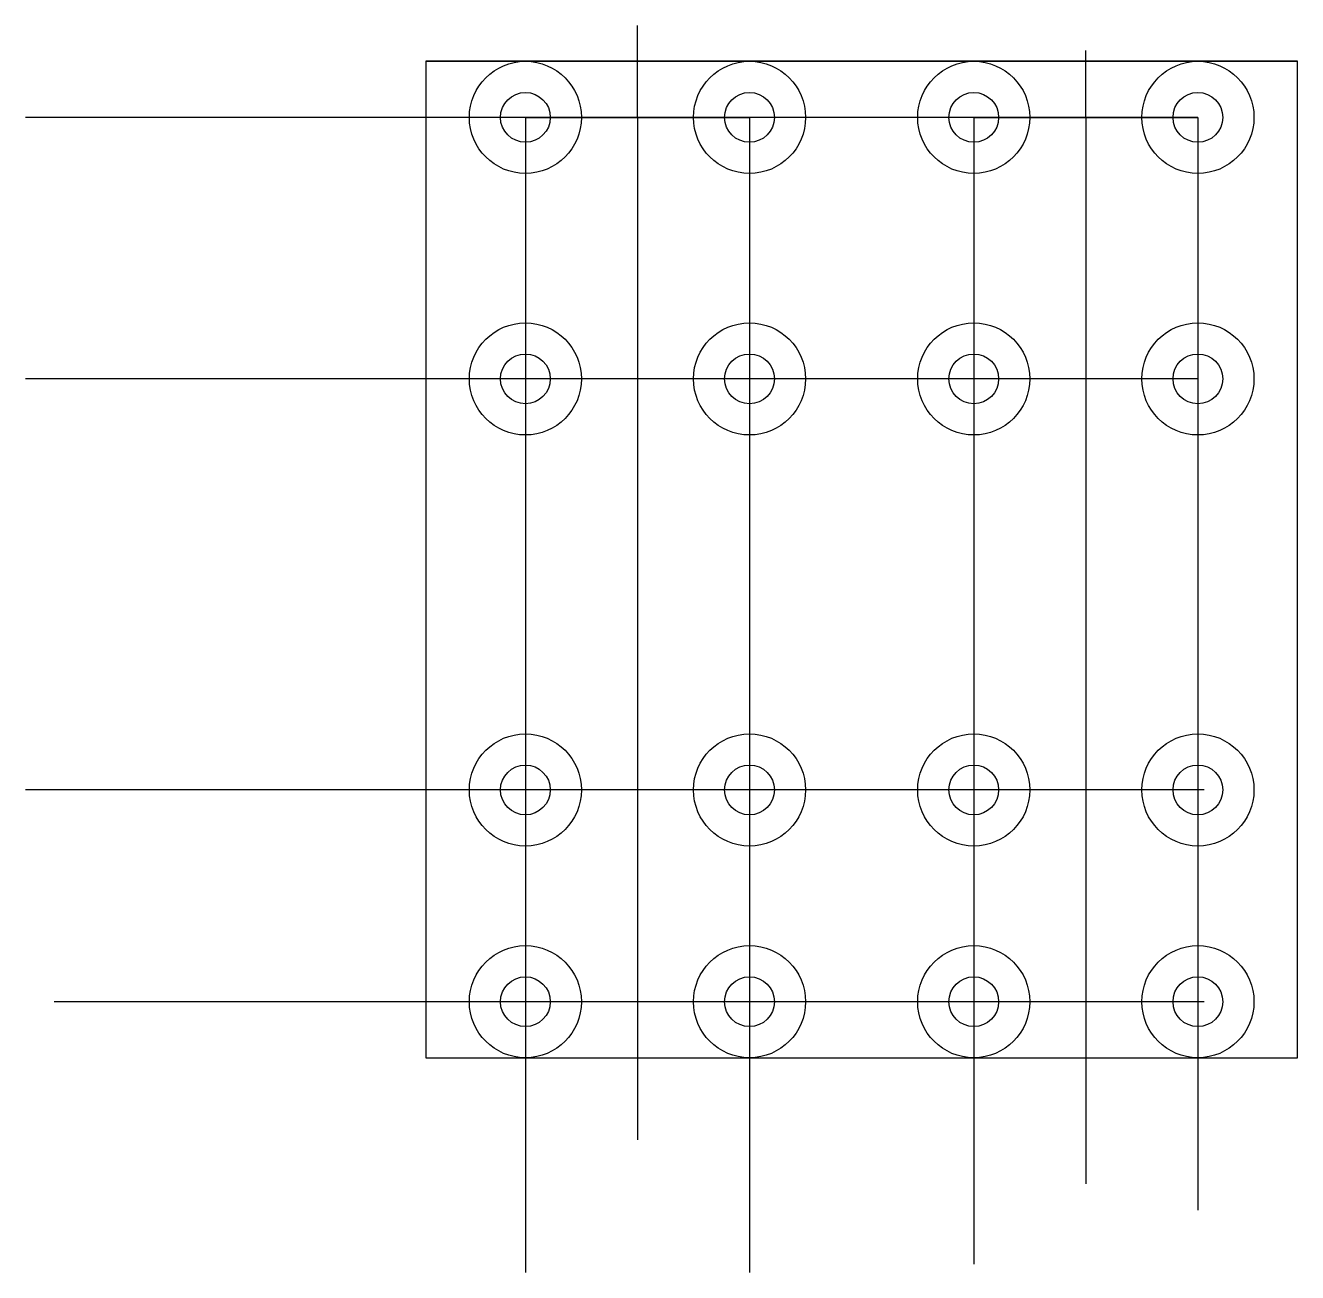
# Model space of a CAD drawing. Header units: millimetres. Extents: x -67 to 35, y -53 to 47.
import ezdxf

# ---------------------------------------------------------------- set-up
doc = ezdxf.new("R2010")
doc.units = ezdxf.units.MM
doc.layers.get('0').update_dxf_attribs({"linetype": 'CONTINUOUS'})

msp = doc.modelspace()

# ---------------------------------------------------------------- linework, layer by layer
for p, q in [((-17.93, 39.47), (-17.93, 46.85)), ((35.07, 43.97), (-34.93, 43.97)), ((-34.93, 43.97), (35.07, 43.97)), ((18.07, 39.47), (18.07, 44.85)), ((27.07, 39.47), (-67.07, 39.47)), ((-26.93, 39.47), (-26.93, -53.28)), ((-26.93, 39.47), (-8.93, 39.47)), ((-17.93, 39.47), (-17.93, -42.61)), ((-8.93, 39.47), (-8.93, -53.28)), ((9.07, 39.47), (27.07, 39.47)), ((9.07, 39.47), (9.07, -52.6)), ((18.07, 39.47), (18.07, -46.15)), ((27.07, 39.47), (27.07, -48.28)), ((27.07, 18.47), (-67.07, 18.47)), ((27.58, -14.53), (-67.07, -14.53)), ((27.58, -31.53), (-64.77, -31.53))]:
    msp.add_line(p, q)
msp.add_lwpolyline([(35.07, 43.97), (-34.93, 43.97), (-34.93, -36.03), (35.07, -36.03)], close=True)
for centre, radius in [((-26.93, 39.47), 4.5), ((-8.93, 39.47), 4.5), ((9.07, 39.47), 4.5), ((27.07, 39.47), 4.5), ((-26.93, 39.47), 2), ((-8.93, 39.47), 2), ((9.07, 39.47), 2), ((27.07, 39.47), 2), ((-26.93, 18.47), 4.5), ((-8.93, 18.47), 4.5), ((9.07, 18.47), 4.5), ((27.07, 18.47), 4.5), ((-26.93, 18.47), 2), ((-8.93, 18.47), 2), ((9.07, 18.47), 2), ((27.07, 18.47), 2), ((-26.93, -14.53), 4.5), ((-8.93, -14.53), 4.5), ((9.07, -14.53), 4.5), ((27.07, -14.53), 4.5), ((-26.93, -14.53), 2), ((-8.93, -14.53), 2), ((9.07, -14.53), 2), ((27.07, -14.53), 2), ((-26.93, -31.53), 4.5), ((-8.93, -31.53), 4.5), ((9.07, -31.53), 4.5), ((27.07, -31.53), 4.5), ((-26.93, -31.53), 2), ((-8.93, -31.53), 2), ((9.07, -31.53), 2), ((27.07, -31.53), 2)]:
    msp.add_circle(centre, radius)

doc.saveas('drawing.dxf')
